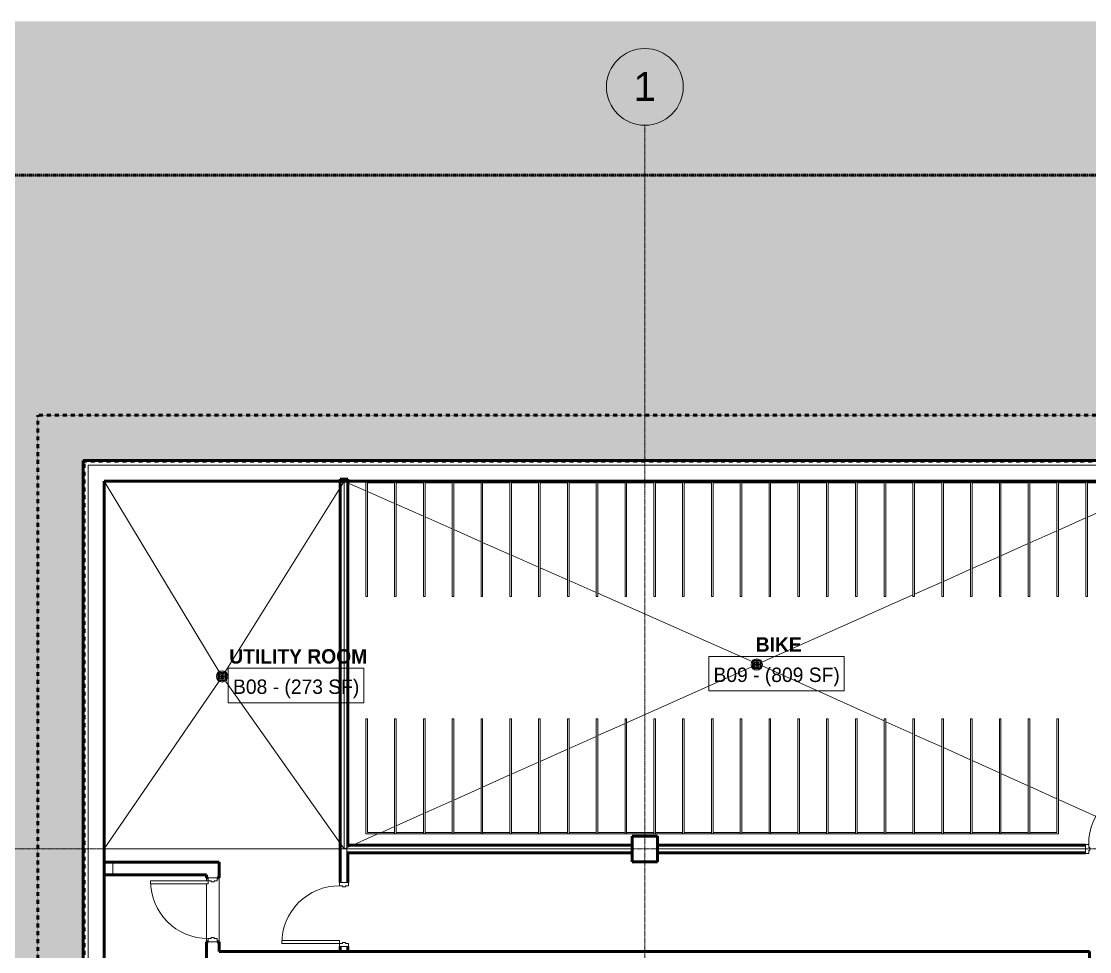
# Model space of a CAD drawing. Header units: inches. Extents: x -4235 to -464, y 9706 to 12365.
# Drawn here: x -3871 to -3203, y 11783 to 12365 of the extents above; entities that cross this region are included whole.
import ezdxf

# ---------------------------------------------------------------- set-up
doc = ezdxf.new("R2010")
doc.units = ezdxf.units.IN
doc.header["$MEASUREMENT"] = 0
for name, pattern in [('Dash 1_16_', [0.125, 0.0625, -0.0625]), ('Double Dash 3_8_', [1, 0.375, -0.125, 0.125, -0.125, 0.125, -0.125]), ('Grid Line 1_2_', [0.875, 0.5, -0.125, 0.125, -0.125])]:
    doc.linetypes.add(name, pattern=pattern)
for name, color, linetype, lineweight in [('0-1', 7, 'Continuous', 5), ('0-2', 7, 'Continuous', 9), ('A-AREA-IDEN', 2, 'Continuous', 9), ('A-DOOR-1', 90, 'Continuous', 20), ('A-DOOR-2', 7, 'Continuous', 9), ('A-DOOR-FRAM-1', 90, 'Continuous', 20), ('A-FLOR-4', 71, 'Continuous', 13), ('A-FLOR-5', 192, 'Continuous', 9), ('A-FLOR-6', 50, 'Continuous', 13), ('A-GENM-1', 7, 'Continuous', 9), ('A-GENM-2', 254, 'Continuous', 9), ('A-GENM-3', 10, 'Continuous', 9), ('A-WALL', 113, 'Continuous', 13), ('A-WALL-1', 50, 'Continuous', 13), ('A-WALL-2', 250, 'Continuous', 50), ('A-WALL-3', 10, 'Continuous', 9), ('A-WALL-4', 254, 'Continuous', 9), ('A-WALL-5', 7, 'Continuous', 9), ('C-PROP-LINE', 91, 'Double Dash 3_8_', 50), ('C-PROP-LINE-1', 91, 'Dash 1_16_', 50), ('C-TOPO-1', 9, 'Continuous', 9), ('I-WALL-1', 250, 'Continuous', 50), ('I-WALL-2', 254, 'Continuous', 9), ('I-WALL-3', 10, 'Continuous', 9), ('P-SANR-FIXT', 6, 'Continuous', 9), ('S-COLS', 52, 'Continuous', 9), ('S-COLS-1', 52, 'Continuous', 50), ('S-FNDN-3', 10, 'Continuous', 9), ('S-FNDN-5', 32, 'Continuous', 9), ('S-FNDN-6', 32, 'Continuous', 50), ('S-GRID-1', 1, 'Grid Line 1_2_', 9), ('S-GRID-IDEN', 1, 'Continuous', 9)]:
    doc.layers.add(name, color=color, linetype=linetype, lineweight=lineweight)
doc.styles.add('Arial', font='arial.ttf', dxfattribs={"height": 18})
doc.styles.add('Century Gothic', font='ufonts.com_century-gothic.ttf', dxfattribs={"height": 9})
doc.styles.add('Century Gothic_B', font='GOTHICB.TTF', dxfattribs={"height": 9})
pattern_1 = [(0, (0, 0), (24, 24), [24, -24]), (0, (0, 9), (24, 24), [24, -24]), (0, (0, 18), (24, 24), [24, -24]), (90, (3, 21), (-24, 24), [24, -24]), (90, (12, 21), (-24, 24), [24, -24]), (90, (21, 21), (-24, 24), [24, -24])]

# ---------------------------------------------------------------- blocks, each defined once
blk = doc.blocks.new('CTR  - Topography_rvt-1-BACKGROUND - BASEMENT')
at = {"layer": 'C-TOPO-1'}
h = blk.add_hatch(dxfattribs=at)
h.set_pattern_fill('FP_1', color=256, style=0, pattern_type=2)
h.set_pattern_definition(pattern_1)
h.paths.add_polyline_path([(-3918.32, 9943.19), (-3917.32, 9941.04), (-3917.32, 9943.19)], flags=0)
h.paths.add_polyline_path([(-4064.23, 9706.2), (-4012.44, 9706.2), (-4012.44, 9729.87), (-4012.82, 9733.3), (-4035.45, 9753.57), (-4037.25, 9763.12), (-4004.93, 9785.17), (-4003.99, 9785.17), (-4003.99, 9815.66), (-4004.42, 9846.48), (-4005.56, 9847.59), (-4003.99, 9847.56), (-4003.99, 9887.19), (-3918.32, 9887.19), (-3918.32, 9943.19), (-4004.23, 9943.19), (-4004.23, 10159.19), (-3957.17, 10159.19), (-3957.17, 10215.19), (-4004.17, 10215.19), (-4004.17, 10818.99), (-3945.17, 10818.99), (-3945.17, 10874.99), (-4004.17, 10874.99), (-4004.17, 11252.99), (-3943.32, 11252.99), (-3943.32, 11231.11), (-3883.32, 11231.11), (-3883.32, 11310.99), (-3949.06, 11310.99), (-3949.06, 11434.99), (-4004.23, 11434.99), (-4004.23, 11548.59), (-3832.32, 11548.59), (-3832.32, 11835.24), (-3902.72, 11835.24), (-3902.72, 12112.59), (-4004.17, 12112.59), (-4004.17, 12148.83), (-4002.34, 12169.67), (-3996.93, 12189.88), (-3988.09, 12208.83), (-3976.09, 12225.97), (-3961.3, 12240.76), (-3944.17, 12252.76), (-3925.21, 12261.6), (-3905.01, 12267.01), (-3884.17, 12268.83), (-3687.32, 12268.83), (-3687.32, 12224.44), (-3631.32, 12224.44), (-3631.32, 12268.83), (-3144.32, 12268.83), (-3144.32, 12224.44), (-3088.32, 12224.44), (-3088.32, 12268.83), (-2716.32, 12268.83), (-2716.32, 12224.44), (-2632.32, 12224.44), (-2632.32, 12268.83), (-2360.95, 12268.83), (-2360.95, 12224.44), (-2304.95, 12224.44), (-2304.95, 12268.83), (-1999.32, 12268.83), (-1999.32, 12141.44), (-1943.32, 12141.44), (-1943.32, 12268.83), (-501.03, 12268.83), (-501.03, 12364.84), (-552.82, 12364.84), (-552.82, 12328.59), (-4004.23, 12328.59), (-4004.23, 12364.84), (-4064.23, 12364.84), (-4064.23, 12328.59), (-4088.96, 12328.59), (-4088.96, 12268.59), (-4064.23, 12268.59), (-4064.23, 11771.36), (-4088.96, 11771.36), (-4088.96, 11551.59), (-4064.23, 11551.59), (-4064.23, 9729.31)], flags=0)
h = blk.add_hatch(dxfattribs=at)
h.set_pattern_fill('FP_1', color=256, style=0, pattern_type=2)
h.set_pattern_definition(pattern_1)
h.paths.add_polyline_path([(-4004.23, 12328.59), (-552.82, 12328.59), (-552.82, 12364.84), (-4004.23, 12364.84), (-4004.23, 12348.39)], flags=0)
h = blk.add_hatch(dxfattribs=at)
h.set_pattern_fill('FP_1', color=256, style=0, pattern_type=2)
h.set_pattern_definition(pattern_1)
h.paths.add_polyline_path([(-1144.14, 9706.2), (-501.03, 9706.2), (-501.03, 12268.83), (-1943.32, 12268.83), (-1943.32, 12141.44), (-1999.32, 12141.44), (-1999.32, 12268.83), (-2304.95, 12268.83), (-2304.95, 12224.44), (-2360.95, 12224.44), (-2360.95, 12268.83), (-2632.32, 12268.83), (-2632.32, 12224.44), (-2716.32, 12224.44), (-2716.32, 12268.83), (-3088.32, 12268.83), (-3088.32, 12224.44), (-3144.32, 12224.44), (-3144.32, 12268.83), (-3631.32, 12268.83), (-3631.32, 12224.44), (-3687.32, 12224.44), (-3687.32, 12268.83), (-3884.17, 12268.83), (-3905.01, 12267.01), (-3925.21, 12261.6), (-3944.17, 12252.76), (-3961.3, 12240.76), (-3976.09, 12225.97), (-3988.09, 12208.83), (-3996.93, 12189.88), (-4002.34, 12169.67), (-4004.17, 12148.83), (-4004.17, 12112.59), (-3902.72, 12112.59), (-3902.72, 11835.24), (-3832.32, 11835.24), (-3832.32, 12090.19), (-3144.32, 12090.19), (-3144.32, 12159.19), (-3088.32, 12159.19), (-3088.32, 12219.19), (-2716.32, 12219.19), (-2716.32, 12159.19), (-2632.32, 12159.19), (-2632.32, 12090.19), (-1940.32, 12090.19), (-1940.32, 12087.19), (-626.72, 12087.19), (-626.72, 9891.19), (-1055.4, 9891.19), (-1055.67, 9890.92), (-1109.44, 9835.81), (-1136.83, 9817.85), (-1154.94, 9809.4), (-1246.44, 9776.62), (-1265.55, 9776.62), (-1324.87, 9744.17), (-1349.58, 9737.55), (-1404.58, 9715.77), (-1455.99, 9712.98), (-1466.92, 9706.2), (-1260.74, 9706.2)], flags=0)
blk = doc.blocks.new('Parking_Stall_Multiple - BIKE-2100576-BACKGROUND - BASEMENT')
at = {"layer": 'A-GENM-1'}
for p, q in [((72, 0), (0, 0)), ((0, 0), (0, -19)), ((72, -1), (72, 0)), ((1, -18), (1, -1)), ((1, -1), (72, -1)), ((72, -18), (0, -18)), ((0, -18), (0, -37)), ((0, -19), (72, -19)), ((72, -18), (1, -18)), ((1, -36), (1, -19)), ((1, -19), (72, -19)), ((72, -19), (72, -18)), ((72, -19), (72, -18)), ((72, -36), (0, -36)), ((0, -36), (0, -55)), ((0, -37), (72, -37)), ((72, -36), (1, -36)), ((1, -54), (1, -37)), ((1, -37), (72, -37)), ((72, -37), (72, -36)), ((72, -37), (72, -36)), ((72, -54), (0, -54)), ((0, -54), (0, -73)), ((0, -55), (72, -55)), ((72, -54), (1, -54)), ((1, -72), (1, -55)), ((1, -55), (72, -55)), ((72, -55), (72, -54)), ((72, -55), (72, -54)), ((72, -72), (0, -72)), ((0, -72), (0, -91)), ((0, -73), (72, -73)), ((72, -72), (1, -72)), ((1, -90), (1, -73)), ((1, -73), (72, -73)), ((72, -73), (72, -72)), ((72, -73), (72, -72)), ((72, -90), (0, -90)), ((0, -90), (0, -109)), ((0, -91), (72, -91)), ((72, -90), (1, -90)), ((1, -108), (1, -91)), ((1, -91), (72, -91)), ((72, -91), (72, -90)), ((72, -91), (72, -90)), ((72, -108), (0, -108)), ((0, -108), (0, -127)), ((0, -109), (72, -109)), ((72, -108), (1, -108)), ((1, -126), (1, -109)), ((1, -109), (72, -109)), ((72, -109), (72, -108)), ((72, -109), (72, -108)), ((72, -126), (0, -126)), ((0, -126), (0, -145)), ((72, -126), (1, -126)), ((72, -127), (72, -126)), ((72, -127), (72, -126)), ((0, -127), (72, -127)), ((1, -144), (1, -127)), ((1, -127), (72, -127)), ((72, -144), (0, -144)), ((0, -144), (0, -163)), ((0, -145), (72, -145)), ((72, -144), (1, -144)), ((1, -162), (1, -145)), ((1, -145), (72, -145)), ((72, -145), (72, -144)), ((72, -145), (72, -144)), ((72, -162), (0, -162)), ((0, -162), (0, -181)), ((0, -163), (72, -163)), ((72, -162), (1, -162)), ((1, -180), (1, -163)), ((1, -163), (72, -163)), ((72, -163), (72, -162)), ((72, -163), (72, -162)), ((72, -180), (0, -180)), ((0, -180), (0, -199)), ((72, -180), (1, -180)), ((72, -181), (72, -180)), ((72, -181), (72, -180)), ((0, -181), (72, -181)), ((1, -198), (1, -181)), ((1, -181), (72, -181)), ((72, -198), (0, -198)), ((0, -198), (0, -217)), ((0, -199), (72, -199)), ((72, -198), (1, -198)), ((1, -216), (1, -199)), ((1, -199), (72, -199)), ((72, -199), (72, -198)), ((72, -199), (72, -198)), ((72, -216), (0, -216)), ((0, -216), (0, -235)), ((0, -217), (72, -217)), ((72, -216), (1, -216)), ((1, -234), (1, -217)), ((1, -217), (72, -217)), ((72, -217), (72, -216)), ((72, -217), (72, -216)), ((72, -234), (0, -234)), ((0, -234), (0, -253)), ((0, -235), (72, -235)), ((72, -234), (1, -234)), ((1, -252), (1, -235)), ((1, -235), (72, -235)), ((72, -235), (72, -234)), ((72, -235), (72, -234)), ((72, -252), (0, -252)), ((0, -252), (0, -271)), ((0, -253), (72, -253)), ((72, -252), (1, -252)), ((1, -270), (1, -253)), ((1, -253), (72, -253)), ((72, -253), (72, -252)), ((72, -253), (72, -252)), ((72, -270), (0, -270)), ((0, -270), (0, -289)), ((0, -271), (72, -271)), ((72, -270), (1, -270)), ((1, -288), (1, -271)), ((1, -271), (72, -271)), ((72, -271), (72, -270)), ((72, -271), (72, -270)), ((72, -288), (0, -288)), ((0, -288), (0, -307)), ((0, -289), (72, -289)), ((72, -288), (1, -288)), ((1, -306), (1, -289)), ((1, -289), (72, -289)), ((72, -289), (72, -288)), ((72, -289), (72, -288)), ((72, -306), (0, -306)), ((0, -306), (0, -325)), ((0, -307), (72, -307)), ((72, -306), (1, -306)), ((1, -324), (1, -307)), ((1, -307), (72, -307)), ((72, -307), (72, -306)), ((72, -307), (72, -306)), ((72, -324), (0, -324)), ((0, -324), (0, -343)), ((0, -325), (72, -325)), ((72, -324), (1, -324)), ((1, -342), (1, -325)), ((1, -325), (72, -325)), ((72, -325), (72, -324)), ((72, -325), (72, -324)), ((72, -342), (0, -342)), ((0, -342), (0, -361)), ((0, -343), (72, -343)), ((72, -342), (1, -342)), ((1, -360), (1, -343)), ((1, -343), (72, -343)), ((72, -343), (72, -342)), ((72, -343), (72, -342)), ((72, -360), (0, -360)), ((0, -360), (0, -379)), ((72, -360), (1, -360)), ((72, -361), (72, -360)), ((72, -361), (72, -360)), ((0, -361), (72, -361)), ((1, -378), (1, -361)), ((1, -361), (72, -361)), ((72, -378), (0, -378)), ((0, -378), (0, -397)), ((0, -379), (72, -379)), ((72, -378), (1, -378)), ((1, -396), (1, -379)), ((1, -379), (72, -379)), ((72, -379), (72, -378)), ((72, -379), (72, -378)), ((72, -396), (0, -396)), ((0, -396), (0, -415)), ((0, -397), (72, -397)), ((72, -396), (1, -396)), ((1, -414), (1, -397)), ((1, -397), (72, -397)), ((72, -397), (72, -396)), ((72, -397), (72, -396)), ((72, -414), (0, -414)), ((0, -414), (0, -433)), ((0, -415), (72, -415)), ((72, -414), (1, -414)), ((1, -432), (1, -415)), ((1, -415), (72, -415)), ((72, -415), (72, -414)), ((72, -415), (72, -414)), ((0, -433), (72, -433)), ((72, -432), (1, -432)), ((72, -433), (72, -432))]:
    blk.add_line(p, q, dxfattribs=at)
blk = doc.blocks.new('HOLLOW METAL - COMMON_3-0 x 7-0 - HM DOOR-2191987-BACKGROUND - BASEMENT')
at = {"layer": 'A-DOOR-1'}
for p, q in [((16.25, -3.1875), (18, -3.1875)), ((16.25, -39.1875), (16.25, -3.1875)), ((18, -3.1875), (18, -39.1875)), ((18, -39.1875), (16.25, -39.1875))]:
    blk.add_line(p, q, dxfattribs=at)
at = {"layer": 'A-DOOR-2'}
blk.add_arc((18, -3.1875), 36, 180, 270, dxfattribs=at)
at = {"layer": 'A-DOOR-FRAM-1'}
for p, q in [((-20, 2.5625), (-18, 2.5625)), ((-20, -3.1875), (-20, 2.5625)), ((-18, 2.5625), (-18, 0.625)), ((-18, 0.625), (-17.375, 0.625)), ((-17.375, 0.625), (-17.375, -1.25)), ((17.375, 0.625), (18, 0.625)), ((17.375, -1.25), (17.375, 0.625)), ((18, 2.5625), (20, 2.5625)), ((18, 0.625), (18, 2.5625)), ((20, 2.5625), (20, -3.1875)), ((-18, -3.1875), (-20, -3.1875)), ((-18, -1.25), (-18, -3.1875)), ((-17.375, -1.25), (-18, -1.25)), ((18, -1.25), (17.375, -1.25)), ((18, -3.1875), (18, -1.25)), ((20, -3.1875), (18, -3.1875))]:
    blk.add_line(p, q, dxfattribs=at)
blk = doc.blocks.new('Parking_Stall_Multiple - BIKE-2100173-BACKGROUND - BASEMENT')
at = {"layer": 'A-GENM-1'}
for p, q in [((1, 487), (1, 501.45)), ((72, 487), (0, 487)), ((0, 486), (72, 486)), ((72, 487), (1, 487)), ((1, 469), (1, 486)), ((1, 486), (72, 486)), ((72, 486), (72, 487)), ((72, 486), (72, 487)), ((72, 469), (0, 469)), ((0, 468), (72, 468)), ((72, 469), (1, 469)), ((1, 451), (1, 468)), ((1, 468), (72, 468)), ((72, 468), (72, 469)), ((72, 468), (72, 469)), ((72, 451), (0, 451)), ((0, 450), (72, 450)), ((72, 451), (1, 451)), ((1, 433), (1, 450)), ((1, 450), (72, 450)), ((72, 450), (72, 451)), ((72, 450), (72, 451)), ((72, 433), (0, 433)), ((0, 432), (72, 432)), ((72, 433), (1, 433)), ((1, 415), (1, 432)), ((1, 432), (72, 432)), ((72, 432), (72, 433)), ((72, 432), (72, 433)), ((72, 415), (0, 415)), ((0, 414), (72, 414)), ((72, 415), (1, 415)), ((1, 397), (1, 414)), ((1, 414), (72, 414)), ((72, 414), (72, 415)), ((72, 414), (72, 415)), ((72, 397), (0, 397)), ((0, 396), (72, 396)), ((72, 397), (1, 397)), ((1, 379), (1, 396)), ((1, 396), (72, 396)), ((72, 396), (72, 397)), ((72, 396), (72, 397)), ((72, 379), (0, 379)), ((0, 378), (72, 378)), ((72, 379), (1, 379)), ((1, 361), (1, 378)), ((1, 378), (72, 378)), ((72, 378), (72, 379)), ((72, 378), (72, 379)), ((72, 361), (0, 361)), ((72, 361), (1, 361)), ((72, 360), (72, 361)), ((72, 360), (72, 361)), ((0, 360), (72, 360)), ((1, 343), (1, 360)), ((1, 360), (72, 360)), ((72, 343), (0, 343)), ((0, 342), (72, 342)), ((72, 343), (1, 343)), ((1, 325), (1, 342)), ((1, 342), (72, 342)), ((72, 342), (72, 343)), ((72, 342), (72, 343)), ((72, 325), (0, 325)), ((0, 324), (72, 324)), ((72, 325), (1, 325)), ((1, 307), (1, 324)), ((1, 324), (72, 324)), ((72, 324), (72, 325)), ((72, 324), (72, 325)), ((72, 307), (0, 307)), ((0, 306), (72, 306)), ((72, 307), (1, 307)), ((1, 289), (1, 306)), ((1, 306), (72, 306)), ((72, 306), (72, 307)), ((72, 306), (72, 307)), ((72, 289), (0, 289)), ((0, 288), (72, 288)), ((72, 289), (1, 289)), ((1, 271), (1, 288)), ((1, 288), (72, 288)), ((72, 288), (72, 289)), ((72, 288), (72, 289)), ((72, 271), (0, 271)), ((0, 270), (72, 270)), ((72, 271), (1, 271)), ((1, 253), (1, 270)), ((1, 270), (72, 270)), ((72, 270), (72, 271)), ((72, 270), (72, 271)), ((72, 253), (0, 253)), ((0, 252), (72, 252)), ((72, 253), (1, 253)), ((1, 235), (1, 252)), ((1, 252), (72, 252)), ((72, 252), (72, 253)), ((72, 252), (72, 253)), ((72, 235), (0, 235)), ((0, 234), (72, 234)), ((72, 235), (1, 235)), ((1, 217), (1, 234)), ((1, 234), (72, 234)), ((72, 234), (72, 235)), ((72, 234), (72, 235)), ((72, 217), (0, 217)), ((0, 216), (72, 216)), ((72, 217), (1, 217)), ((1, 199), (1, 216)), ((1, 216), (72, 216)), ((72, 216), (72, 217)), ((72, 216), (72, 217)), ((72, 199), (0, 199)), ((0, 198), (72, 198)), ((72, 199), (1, 199)), ((1, 181), (1, 198)), ((1, 198), (72, 198)), ((72, 198), (72, 199)), ((72, 198), (72, 199)), ((72, 181), (0, 181)), ((72, 181), (1, 181)), ((72, 180), (72, 181)), ((72, 180), (72, 181)), ((0, 180), (72, 180)), ((1, 163), (1, 180)), ((1, 180), (72, 180)), ((72, 163), (0, 163)), ((0, 162), (72, 162)), ((72, 163), (1, 163)), ((1, 145), (1, 162)), ((1, 162), (72, 162)), ((72, 162), (72, 163)), ((72, 162), (72, 163)), ((72, 145), (0, 145)), ((0, 144), (72, 144)), ((72, 145), (1, 145)), ((1, 127), (1, 144)), ((1, 144), (72, 144)), ((72, 144), (72, 145)), ((72, 144), (72, 145)), ((72, 127), (0, 127)), ((72, 127), (1, 127)), ((72, 126), (72, 127)), ((72, 126), (72, 127)), ((0, 126), (72, 126)), ((1, 109), (1, 126)), ((1, 126), (72, 126)), ((72, 109), (0, 109)), ((0, 108), (72, 108)), ((72, 109), (1, 109)), ((1, 91), (1, 108)), ((1, 108), (72, 108)), ((72, 108), (72, 109)), ((72, 108), (72, 109)), ((72, 91), (0, 91)), ((0, 90), (72, 90)), ((72, 91), (1, 91)), ((1, 73), (1, 90)), ((1, 90), (72, 90)), ((72, 90), (72, 91)), ((72, 90), (72, 91)), ((72, 73), (0, 73)), ((0, 72), (72, 72)), ((72, 73), (1, 73)), ((1, 55), (1, 72)), ((1, 72), (72, 72)), ((72, 72), (72, 73)), ((72, 72), (72, 73)), ((72, 55), (0, 55)), ((0, 54), (72, 54)), ((72, 55), (1, 55)), ((1, 37), (1, 54)), ((1, 54), (72, 54)), ((72, 54), (72, 55)), ((72, 54), (72, 55)), ((72, 37), (0, 37)), ((0, 36), (72, 36)), ((72, 37), (1, 37)), ((1, 19), (1, 36)), ((1, 36), (72, 36)), ((72, 36), (72, 37)), ((72, 36), (72, 37)), ((72, 19), (0, 19)), ((0, 18), (72, 18)), ((72, 19), (1, 19)), ((1, 1), (1, 18)), ((1, 18), (72, 18)), ((72, 18), (72, 19)), ((72, 18), (72, 19)), ((72, 1), (1, 1)), ((72, 0), (72, 1)), ((0, 0), (72, 0))]:
    blk.add_line(p, q, dxfattribs=at)
at = {"layer": 'A-GENM-2'}
for p, q in [((72, 505), (0, 505)), ((0, 501.45), (0, 486)), ((1, 502.07), (1, 504)), ((1, 504), (72, 504)), ((1, 501.45), (1, 502.06)), ((72, 504), (72, 505)), ((0, 487), (0, 468)), ((0, 469), (0, 450)), ((0, 451), (0, 432)), ((0, 433), (0, 414)), ((0, 415), (0, 396)), ((0, 397), (0, 378)), ((0, 379), (0, 360)), ((0, 361), (0, 342)), ((0, 343), (0, 324)), ((0, 325), (0, 306)), ((0, 307), (0, 288)), ((0, 289), (0, 270)), ((0, 271), (0, 252)), ((0, 253), (0, 234)), ((0, 235), (0, 216)), ((0, 217), (0, 198)), ((0, 199), (0, 180)), ((0, 181), (0, 162)), ((0, 163), (0, 144)), ((0, 145), (0, 126)), ((0, 127), (0, 108)), ((0, 109), (0, 90)), ((0, 91), (0, 72)), ((0, 73), (0, 54)), ((0, 55), (0, 36)), ((0, 37), (0, 18)), ((0, 19), (0, 0))]:
    blk.add_line(p, q, dxfattribs=at)
at = {"layer": 'A-GENM-3'}
for p, q in [((0, 505), (0, 502.07)), ((0, 502.06), (0, 501.45))]:
    blk.add_line(p, q, dxfattribs=at)
blk = doc.blocks.new('HOLLOW METAL - COMMON_3-0 x 7-0 - HM DOOR-2191985-BACKGROUND - BASEMENT')
at = {"layer": 'A-DOOR-1'}
for p, q in [((18, 39.125), (16.25, 39.125)), ((16.25, 39.125), (16.25, 3.125)), ((18, 3.125), (18, 39.125)), ((16.25, 3.125), (18, 3.125))]:
    blk.add_line(p, q, dxfattribs=at)
at = {"layer": 'A-DOOR-2'}
blk.add_arc((18, 3.125), 36, 90, 180, dxfattribs=at)
at = {"layer": 'A-DOOR-FRAM-1'}
for p, q in [((-18, 3.125), (-20, 3.125)), ((-20, 3.125), (-20, -2.625)), ((-18, 1.1875), (-18, 3.125)), ((-17.375, 1.1875), (-18, 1.1875)), ((-17.375, -0.6875), (-17.375, 1.1875)), ((18, 1.1875), (17.375, 1.1875)), ((17.375, 1.1875), (17.375, -0.6875)), ((18, 3.125), (18, 1.1875)), ((20, 3.125), (18, 3.125)), ((20, -2.625), (20, 3.125)), ((-20, -2.625), (-18, -2.625)), ((-18, -2.625), (-18, -0.6875)), ((-18, -0.6875), (-17.375, -0.6875)), ((17.375, -0.6875), (18, -0.6875)), ((18, -0.6875), (18, -2.625)), ((18, -2.625), (20, -2.625))]:
    blk.add_line(p, q, dxfattribs=at)
blk = doc.blocks.new('CTR - 1st Phase - Common Walls_rvt-1-BACKGROUND - BASEMENT')
at = {"layer": 'A-WALL-1'}
for p, q in [((-3671.14, 11826.18), (-3671.14, 12078.59)), ((-3667.51, 11848.94), (-3667.51, 12078.59)), ((-3666.89, 11848.94), (-3667.51, 11848.94)), ((-3667.51, 11845.44), (-3667.51, 11848.94)), ((-3667.51, 11845.44), (-3667.51, 11848.94)), ((-3666.89, 11849.56), (-3666.89, 11848.94)), ((-3489.32, 11848.94), (-3666.89, 11848.94)), ((-3205.89, 11848.94), (-3473.32, 11848.94)), ((-3666.89, 11845.44), (-3667.51, 11845.44)), ((-3667.51, 11826.18), (-3667.51, 11845.44)), ((-3489.32, 11845.44), (-3666.89, 11845.44)), ((-3666.89, 11845.44), (-3666.89, 11844.81)), ((-3205.89, 11845.44), (-3473.32, 11845.44)), ((-3671.14, 11782.99), (-3671.14, 11786.18)), ((-3667.51, 11782.99), (-3667.51, 11786.18))]:
    blk.add_line(p, q, dxfattribs=at)
at = {"layer": 'I-WALL-1'}
for p, q in [((-3671.76, 12078.59), (-3671.76, 11826.18)), ((-3666.89, 12078.59), (-3671.76, 12078.59)), ((-3666.89, 11849.56), (-3666.89, 12078.59)), ((-3489.32, 11849.56), (-3666.89, 11849.56)), ((-3205.89, 11849.56), (-3473.32, 11849.56)), ((-3666.89, 11844.81), (-3489.32, 11844.81)), ((-3666.89, 11826.18), (-3666.89, 11844.81)), ((-3473.32, 11844.81), (-3205.89, 11844.81)), ((-3671.76, 11786.18), (-3671.76, 11782.99)), ((-3666.89, 11782.99), (-3666.89, 11786.18)), ((-3671.76, 11782.99), (-3666.89, 11782.99))]:
    blk.add_line(p, q, dxfattribs=at)
at = {"layer": 'I-WALL-2'}
for p, q in [((-3671.76, 12077.19), (-3671.76, 11826.18)), ((-3666.89, 11849.56), (-3666.89, 12077.19)), ((-3489.32, 11849.56), (-3666.89, 11849.56)), ((-3205.89, 11849.56), (-3473.32, 11849.56)), ((-3666.89, 11844.81), (-3489.32, 11844.81)), ((-3666.89, 11826.18), (-3666.89, 11844.81)), ((-3473.32, 11844.81), (-3205.89, 11844.81)), ((-3671.76, 11786.18), (-3671.76, 11782.99)), ((-3666.89, 11782.99), (-3666.89, 11786.18))]:
    blk.add_line(p, q, dxfattribs=at)
at = {"layer": 'I-WALL-3'}
for p, q in [((-3671.76, 12078.59), (-3671.76, 12077.19)), ((-3671.76, 12078.59), (-3666.89, 12078.59)), ((-3666.89, 12077.19), (-3666.89, 12078.59)), ((-3205.89, 11849.56), (-3205.89, 11844.81)), ((-3666.89, 11826.18), (-3671.76, 11826.18)), ((-3666.89, 11782.99), (-3671.76, 11782.99))]:
    blk.add_line(p, q, dxfattribs=at)
at = {"layer": '0-2'}
for name, p, rotation in [('Parking_Stall_Multiple - BIKE-2100173-BACKGROUND - BASEMENT', (-3655.71, 12077.19), 269.9999999999967), ('Parking_Stall_Multiple - BIKE-2100576-BACKGROUND - BASEMENT', (-3655.71, 11856.59), 90.0000000000033), ('HOLLOW METAL - COMMON_3-0 x 7-0 - HM DOOR-2191987-BACKGROUND - BASEMENT', (-3669.07, 11806.18), 270)]:
    blk.add_blockref(name, p, dxfattribs=dict(at, rotation=rotation))
blk.add_blockref('HOLLOW METAL - COMMON_3-0 x 7-0 - HM DOOR-2191985-BACKGROUND - BASEMENT', (-3185.89, 11846.94), dxfattribs=at)
blk = doc.blocks.new('HOLLOW METAL - COMMON_3-0 x 7-0 - HM DOOR-2453422-BACKGROUND - BASEMENT')
at = {"layer": 'A-DOOR-1'}
for p, q in [((18, 39.25), (16.25, 39.25)), ((16.25, 39.25), (16.25, 3.25)), ((18, 3.25), (18, 39.25)), ((16.25, 3.25), (18, 3.25))]:
    blk.add_line(p, q, dxfattribs=at)
at = {"layer": 'A-DOOR-2'}
blk.add_arc((18, 3.25), 36, 90, 180, dxfattribs=at)
at = {"layer": 'A-DOOR-FRAM-1'}
for p, q in [((-18, 3.25), (-20, 3.25)), ((-20, 3.25), (-20, -2.5)), ((-18, 1.3125), (-18, 3.25)), ((-17.375, 1.3125), (-18, 1.3125)), ((-17.375, -0.5625), (-17.375, 1.3125)), ((18, 1.3125), (17.375, 1.3125)), ((17.375, 1.3125), (17.375, -0.5625)), ((18, 3.25), (18, 1.3125)), ((20, 3.25), (18, 3.25)), ((20, -2.5), (20, 3.25)), ((-20, -2.5), (-18, -2.5)), ((-18, -2.5), (-18, -0.5625)), ((-18, -0.5625), (-17.375, -0.5625)), ((17.375, -0.5625), (18, -0.5625)), ((18, -0.5625), (18, -2.5)), ((18, -2.5), (20, -2.5))]:
    blk.add_line(p, q, dxfattribs=at)
blk = doc.blocks.new('CTR - 1st Phase -Stairs _ Elevators_rvt-1-BACKGROUND - BASEMENT')
at = {"layer": 'A-WALL-2'}
for p, q in [((-3755.32, 11838.99), (-3819.32, 11838.99)), ((-3819.32, 11838.99), (-3819.32, 11830.99)), ((-3747.32, 11838.99), (-3755.32, 11838.99)), ((-3747.32, 11829.18), (-3747.32, 11838.99)), ((-3819.32, 11830.99), (-3755.32, 11830.99)), ((-3755.32, 11830.99), (-3755.32, 11829.18)), ((-3755.32, 11829.18), (-3754.32, 11829.18)), ((-3748.57, 11829.18), (-3747.32, 11829.18)), ((-3754.32, 11789.18), (-3755.32, 11789.18)), ((-3755.32, 11789.18), (-3755.32, 11774.99)), ((-3747.32, 11789.18), (-3748.57, 11789.18)), ((-3747.32, 11782.99), (-3747.32, 11789.18)), ((-3203.32, 11782.99), (-3747.32, 11782.99)), ((-3203.32, 11774.99), (-3203.32, 11782.99))]:
    blk.add_line(p, q, dxfattribs=at)
at = {"layer": 'A-WALL-3'}
for p, q in [((-3819.32, 11830.99), (-3819.32, 11838.99)), ((-3755.32, 11838.99), (-3819.32, 11838.99)), ((-3755.32, 11838.99), (-3752.59, 11838.99)), ((-3754.32, 11829.18), (-3748.57, 11829.18)), ((-3748.57, 11789.18), (-3754.32, 11789.18))]:
    blk.add_line(p, q, dxfattribs=at)
at = {"layer": 'A-WALL-4'}
for p, q in [((-3755.32, 11829.18), (-3754.32, 11829.18)), ((-3748.57, 11829.18), (-3747.32, 11829.18)), ((-3754.32, 11789.18), (-3755.32, 11789.18)), ((-3747.32, 11789.18), (-3748.57, 11789.18))]:
    blk.add_line(p, q, dxfattribs=at)
at = {"layer": 'A-WALL-5'}
for p, q in [((-3755.32, 11827.18), (-3755.32, 11829.18)), ((-3747.32, 11829.18), (-3747.32, 11789.18)), ((-3755.32, 11789.18), (-3755.32, 11825.43))]:
    blk.add_line(p, q, dxfattribs=at)
at = {"layer": 'S-FNDN-3'}
blk.add_line((-3819.32, 11822.99), (-3819.32, 11846.99), dxfattribs=at)
at = {"layer": '0-2', "rotation": 89.99999999999085}
blk.add_blockref('HOLLOW METAL - COMMON_3-0 x 7-0 - HM DOOR-2453422-BACKGROUND - BASEMENT', (-3751.07, 11809.18), dxfattribs=at)
blk = doc.blocks.new('Concrete-Rectangular-Column - ONE-1856735-BACKGROUND - BASEMENT')
at = {"layer": 'S-COLS-1'}
for p, q in [((8, 8), (-8, 8)), ((-8, 8), (-8, -8)), ((8, -8), (8, 8)), ((-8, -8), (8, -8))]:
    blk.add_line(p, q, dxfattribs=at)
blk = doc.blocks.new('Basic Wall _ EXT - C8AØF - _10_ CONCRETE _ 2_ EPS INSUL_ - ___-2578961-BACKGROUND - BASEMENT')
at = {"layer": 'S-FNDN-5'}
for p, q in [((-3832.32, 12090.19), (-3832.32, 12076.75)), ((-3832.32, 12076.75), (-3832.32, 12090.19)), ((-3832.32, 11887.94), (-3832.32, 11784.45)), ((-3832.32, 11784.45), (-3832.32, 11887.94))]:
    blk.add_line(p, q, dxfattribs=at)
blk = doc.blocks.new('Drain-Floor-WATTS-Square-Stainless_Steel_Strainer-Type_FD-1200-M - 2_ Outlet with 5_ Strainer-2528673-BACKGROUND - BASEMENT')
at = {"layer": 'P-SANR-FIXT'}
for p, q in [((-2.707, -2.707), (-2.707, 2.707)), ((-2.707, 2.707), (2.707, 2.707)), ((-2.03025, -2.03025), (-2.03025, 2.03025)), ((-2.03025, 2.03025), (2.03025, 2.03025)), ((-1.3535, -1.3535), (-1.3535, 1.3535)), ((-1.3535, 1.3535), (1.3535, 1.3535)), ((-0.67675, -0.67675), (-0.67675, 0.67675)), ((-0.67675, 0.67675), (0.67675, 0.67675)), ((0, 2.707), (0, -2.707)), ((0.67675, 0.67675), (0.67675, -0.67675)), ((1.3535, 1.3535), (1.3535, -1.3535)), ((2.03025, 2.03025), (2.03025, -2.03025)), ((2.707, 2.707), (2.707, -2.707)), ((-2.707, 0), (2.707, 0)), ((2.707, -2.707), (-2.707, -2.707)), ((2.03025, -2.03025), (-2.03025, -2.03025)), ((1.3535, -1.3535), (-1.3535, -1.3535)), ((0.67675, -0.67675), (-0.67675, -0.67675))]:
    blk.add_line(p, q, dxfattribs=at)
for start, end in [(360, 180), (180, 360)]:
    blk.add_arc((0, 0), 3.5, start, end, dxfattribs=at)
blk = doc.blocks.new('Family - ___-1878357-BACKGROUND - BASEMENT')
at = {"layer": 'C-PROP-LINE'}
blk.add_line((-3989.61, 12268.69), (-629.56, 12268.69), dxfattribs=at)
blk = doc.blocks.new('Family - ___-2835860-BACKGROUND - BASEMENT')
at = {"layer": 'C-PROP-LINE-1'}
for p in [(-2636.92, 12118.59), (-3860.72, 11547.59)]:
    blk.add_line(p, (-3860.72, 12118.59), dxfattribs=at)
blk = doc.blocks.new('Family - ___-2835903-BACKGROUND - BASEMENT')
at = {"layer": 'C-PROP-LINE-1'}
for p in [(-2096.82, 12089.69), (-3831.82, 10009.09)]:
    blk.add_line(p, (-3831.82, 12089.69), dxfattribs=at)
blk = doc.blocks.new('Family - ___-2835932-BACKGROUND - BASEMENT')
at = {"layer": 'C-PROP-LINE-1'}
for p in [(-2067.92, 12118.59), (-3860.72, 9980.19)]:
    blk.add_line(p, (-3860.72, 12118.59), dxfattribs=at)
blk = doc.blocks.new('Grid - Grid Head - Circle-50561-BACKGROUND - BASEMENT')
at = {"layer": 'S-GRID-IDEN'}
for start, end in [(360, 180), (180, 360)]:
    blk.add_arc((0, 0), 0.25, start, end, dxfattribs=at)

msp = doc.modelspace()

# ---------------------------------------------------------------- linework, layer by layer
at = {"layer": 'A-AREA-IDEN', "flags": 128}
for points in [[(-3441.41, 11967.63), (-3356.64, 11967.63), (-3356.64, 11946.13), (-3441.41, 11946.13)], [(-3741.72, 11960.2), (-3656.95, 11960.2), (-3656.95, 11938.7), (-3741.72, 11938.7)]]:
    msp.add_lwpolyline(points, close=True, dxfattribs=at)
at = {"layer": 'A-FLOR-4'}
for p, q in [((-3747.35, 11958.08), (-3819.32, 12077.19)), ((-3743.69, 11958.05), (-3671.76, 12073.08)), ((-3655.71, 12071.23), (-3667.51, 12076.44)), ((-3637.71, 12063.27), (-3654.71, 12070.79)), ((-3619.71, 12055.32), (-3636.71, 12062.83)), ((-3187.71, 12062.3), (-3204.71, 12054.72)), ((-3601.71, 12047.36), (-3618.71, 12054.87)), ((-3205.71, 12054.27), (-3222.71, 12046.69)), ((-3583.71, 12039.4), (-3600.71, 12046.92)), ((-3223.71, 12046.24), (-3240.71, 12038.66)), ((-3565.71, 12031.45), (-3582.71, 12038.96)), ((-3241.71, 12038.22), (-3258.71, 12030.63)), ((-3547.71, 12023.49), (-3564.71, 12031.01)), ((-3259.71, 12030.19), (-3276.71, 12022.61)), ((-3529.71, 12015.54), (-3546.71, 12023.05)), ((-3277.71, 12022.16), (-3294.71, 12014.58)), ((-3511.71, 12007.58), (-3528.71, 12015.09)), ((-3295.71, 12014.13), (-3312.71, 12006.55)), ((-3414.23, 11964.49), (-3510.71, 12007.14)), ((-3313.71, 12006.1), (-3408.18, 11963.97)), ((-3492.71, 11926.15), (-3414.51, 11961.14)), ((-3407.96, 11961.69), (-3331.71, 11927.27)), ((-3819.32, 11847.19), (-3747.5, 11952.22)), ((-3669.19, 11847.19), (-3743.54, 11952.25)), ((-3330.71, 11926.82), (-3313.71, 11919.14)), ((-3510.71, 11918.1), (-3493.71, 11925.71)), ((-3528.71, 11910.05), (-3511.71, 11917.65)), ((-3312.71, 11918.69), (-3295.71, 11911.02)), ((-3546.71, 11901.99), (-3529.71, 11909.6)), ((-3294.71, 11910.57), (-3277.71, 11902.89)), ((-3564.71, 11893.94), (-3547.71, 11901.54)), ((-3276.71, 11902.44), (-3259.71, 11894.77)), ((-3582.71, 11885.88), (-3565.71, 11893.49)), ((-3258.71, 11894.31), (-3241.71, 11886.64)), ((-3240.71, 11886.19), (-3223.71, 11878.51)), ((-3600.71, 11877.83), (-3583.71, 11885.44)), ((-3618.71, 11869.78), (-3601.71, 11877.38)), ((-3222.71, 11878.06), (-3169.64, 11854.1)), ((-3636.71, 11861.72), (-3619.71, 11869.33)), ((-3645.95, 11857.59), (-3637.71, 11861.28)), ((-3665.28, 11848.94), (-3648.18, 11856.59))]:
    msp.add_line(p, q, dxfattribs=at)
at = {"layer": 'A-FLOR-5'}
for p, q in [((-3819.32, 11838.99), (-3747.32, 11838.99)), ((-3747.32, 11838.99), (-3747.32, 11782.99)), ((-3755.32, 11830.99), (-3819.32, 11830.99)), ((-3755.32, 11827.18), (-3755.32, 11830.99)), ((-3755.32, 11774.99), (-3755.32, 11825.43)), ((-3747.32, 11782.99), (-3204.37, 11782.99))]:
    msp.add_line(p, q, dxfattribs=at)
at = {"layer": 'A-FLOR-6'}
for p, q in [((-3671.75, 12073.1), (-3671.15, 12074.06)), ((-3671.14, 12074.08), (-3669.19, 12077.19)), ((-3667.51, 12076.45), (-3669.19, 12077.19)), ((-3669.19, 12077.19), (-3669.19, 11847.19)), ((-3489.32, 11847.19), (-3819.32, 11847.19)), ((-3669.19, 11847.19), (-3665.31, 11848.93)), ((-3205.89, 11847.19), (-3473.32, 11847.19))]:
    msp.add_line(p, q, dxfattribs=at)
at = {"layer": 'A-WALL'}
for p, q in [((-3829.32, 11434.99), (-3829.32, 12087.19)), ((-3829.32, 12087.19), (-3144.32, 12087.19))]:
    msp.add_line(p, q, dxfattribs=at)
at = {"layer": 'S-FNDN-5'}
msp.add_line((-3813.82, 11830.99), (-3813.82, 11838.99), dxfattribs=at)
at = {"layer": 'S-FNDN-6'}
for p, q in [((-3832.32, 12090.19), (-3832.32, 11434.99)), ((-3144.32, 12090.19), (-3832.32, 12090.19)), ((-3819.32, 10265.18), (-3819.32, 12077.19)), ((-3819.32, 12077.19), (-2838.32, 12077.19))]:
    msp.add_line(p, q, dxfattribs=at)
at = {"layer": 'S-GRID-1'}
for p, q in [((-3481.32, 9836.18), (-3481.32, 12299.84)), ((-464.45, 11847.19), (-4185.7, 11847.19))]:
    msp.add_line(p, q, dxfattribs=at)

# ---------------------------------------------------------------- block references
at = {"layer": '0-1'}
for name in ['CTR  - Topography_rvt-1-BACKGROUND - BASEMENT', 'CTR - 1st Phase - Common Walls_rvt-1-BACKGROUND - BASEMENT', 'CTR - 1st Phase -Stairs _ Elevators_rvt-1-BACKGROUND - BASEMENT']:
    msp.add_blockref(name, (0, 0), dxfattribs=at)
at = {"layer": 'C-PROP-LINE'}
msp.add_blockref('Family - ___-1878357-BACKGROUND - BASEMENT', (0, 0), dxfattribs=at)
at = {"layer": 'C-PROP-LINE-1'}
for name in ['Family - ___-2835860-BACKGROUND - BASEMENT', 'Family - ___-2835932-BACKGROUND - BASEMENT', 'Family - ___-2835903-BACKGROUND - BASEMENT']:
    msp.add_blockref(name, (0, 0), dxfattribs=at)
at = {"layer": 'P-SANR-FIXT'}
for p in [(-3411.35, 11962.56), (-3745.54, 11955.09)]:
    msp.add_blockref('Drain-Floor-WATTS-Square-Stainless_Steel_Strainer-Type_FD-1200-M - 2_ Outlet with 5_ Strainer-2528673-BACKGROUND - BASEMENT', p, dxfattribs=at)
at = {"layer": 'S-COLS'}
msp.add_blockref('Concrete-Rectangular-Column - ONE-1856735-BACKGROUND - BASEMENT', (-3481.32, 11847.19), dxfattribs=at)
at = {"layer": 'S-FNDN-5'}
msp.add_blockref('Basic Wall _ EXT - C8AØF - _10_ CONCRETE _ 2_ EPS INSUL_ - ___-2578961-BACKGROUND - BASEMENT', (0, 0), dxfattribs=at)
at = {"layer": 'S-GRID-IDEN', "xscale": 95.99999999999994, "yscale": 95.99999999999994, "zscale": 95.99999999999994}
msp.add_blockref('Grid - Grid Head - Circle-50561-BACKGROUND - BASEMENT', (-3481.32, 12323.84), dxfattribs=at)

# ---------------------------------------------------------------- texts
at = {"layer": 'A-AREA-IDEN', "char_height": 9, "attachment_point": 1}
for s, insert, width, style in [('BIKE', (-3412.03, 11979.6), 31.209, 'Century Gothic_B'), ('UTILITY ROOM', (-3741.1, 11972.17), 100.899, 'Century Gothic_B'), ('B09 - (809 SF)', (-3438.41, 11960.63), 95.142, 'Century Gothic'), ('B08 - (273 SF)', (-3738.72, 11953.2), 95.142, 'Century Gothic')]:
    msp.add_mtext(s, dxfattribs=dict(at, insert=insert, width=width, style=style))
at = {"layer": 'S-GRID-IDEN', "insert": (-3488.45, 12333.13), "char_height": 18, "width": 16.968, "attachment_point": 1, "style": 'Arial'}
msp.add_mtext('1', dxfattribs=at)

doc.saveas('drawing.dxf')
